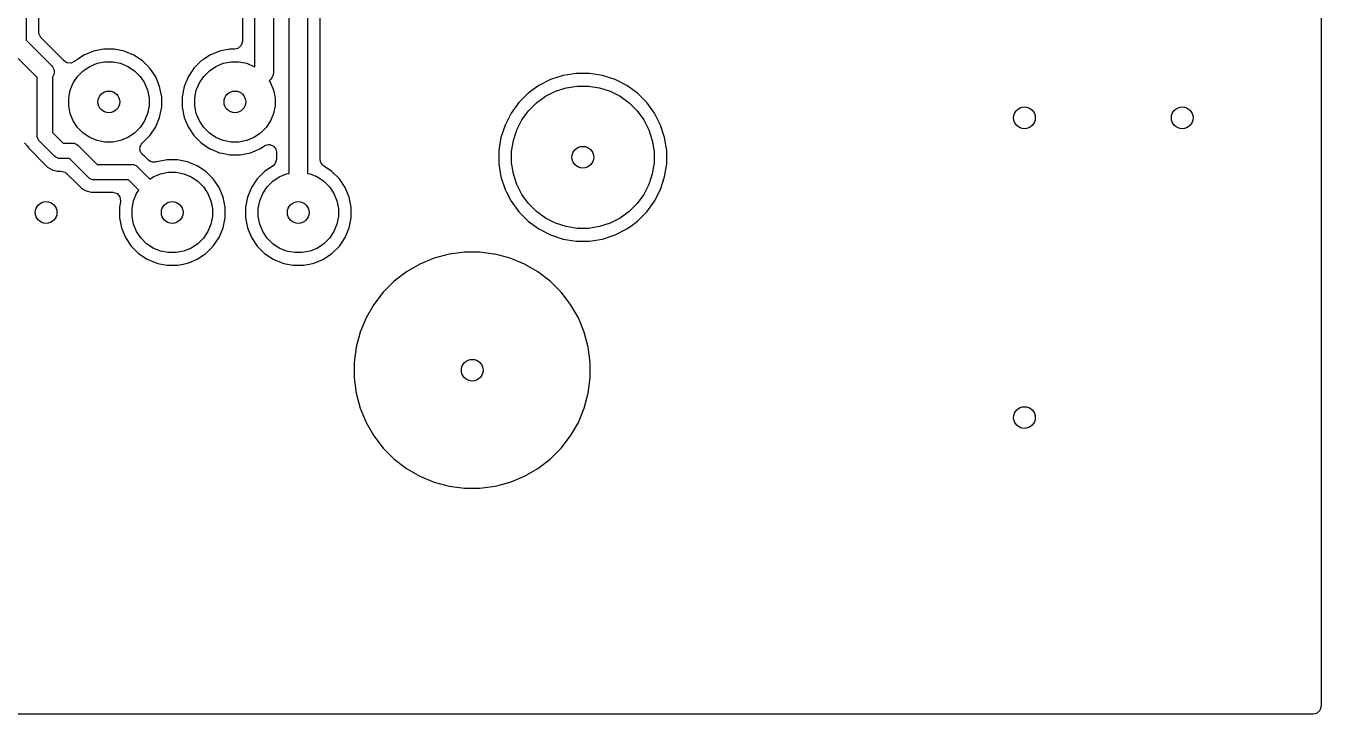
# Model space of a CAD drawing. Extents: x 0.01 to 1.59, y 0.01 to 1.99.
# Drawn here: x 0.767 to 1.588, y 0.012 to 0.448 of the extents above; entities that cross this region are included whole.
import ezdxf

# ---------------------------------------------------------------- set-up
doc = ezdxf.new("R2010")
doc.units = 0
doc.header["$MEASUREMENT"] = 0
doc.layers.add('BLACK', color=7, linetype='CONTINUOUS')

msp = doc.modelspace()

# ---------------------------------------------------------------- linework, layer by layer
at = {"layer": 'BLACK', "linetype": 'CONTINUOUS'}
for p, q in [((1.58801, 1.98305), (1.58801, 0.01695)), ((0.76732, 0.60897), (0.76732, 0.43914)), ((0.77522, 0.44446), (0.77522, 0.60365)), ((0.93386, 0.41858), (0.93386, 0.56346)), ((0.94567, 0.56591), (0.94567, 0.41858)), ((0.9122, 0.42229), (0.9122, 0.55449)), ((0.92402, 0.55694), (0.92402, 0.41858)), ((0.90431, 0.5496), (0.90431, 0.43852)), ((0.95356, 0.36922), (0.95356, 0.45469)), ((0.77533, 0.44341), (0.77522, 0.44446)), ((0.77667, 0.44096), (0.77533, 0.44341)), ((0.76732, 0.43914), (0.78331, 0.42315)), ((0.79018, 0.42745), (0.77667, 0.44096)), ((0.90352, 0.43584), (0.90141, 0.43401)), ((0.90431, 0.43852), (0.90352, 0.43584)), ((0.77421, 0.41555), (0.75724, 0.43252)), ((0.79043, 0.42701), (0.79018, 0.42745)), ((0.79018, 0.42745), (0.79018, 0.42745)), ((0.79076, 0.42652), (0.79043, 0.42701)), ((0.79972, 0.42701), (0.79834, 0.42609)), ((0.80382, 0.42975), (0.79972, 0.42701)), ((0.80992, 0.43228), (0.80382, 0.42975)), ((0.81639, 0.43356), (0.80992, 0.43228)), ((0.82298, 0.43356), (0.81639, 0.43356)), ((0.82945, 0.43228), (0.82298, 0.43356)), ((0.83555, 0.42975), (0.82945, 0.43228)), ((0.84103, 0.42609), (0.83555, 0.42975)), ((0.87964, 0.42701), (0.87826, 0.42609)), ((0.88375, 0.42975), (0.87964, 0.42701)), ((0.88984, 0.43228), (0.88375, 0.42975)), ((0.89631, 0.43356), (0.88984, 0.43228)), ((0.89935, 0.43356), (0.89631, 0.43356)), ((0.90141, 0.43401), (0.89935, 0.43356)), ((0.78331, 0.42315), (0.78404, 0.42226)), ((0.78404, 0.42226), (0.78493, 0.42013)), ((0.78493, 0.42013), (0.78493, 0.41782)), ((0.79299, 0.42484), (0.79076, 0.42652)), ((0.79578, 0.42464), (0.79299, 0.42484)), ((0.79815, 0.42594), (0.79578, 0.42464)), ((0.79816, 0.42594), (0.79815, 0.42593)), ((0.79815, 0.42593), (0.79815, 0.42594)), ((0.79823, 0.42598), (0.79816, 0.42594)), ((0.79834, 0.42609), (0.79823, 0.42598)), ((0.79834, 0.42609), (0.79834, 0.42609)), ((0.7999, 0.41631), (0.80345, 0.41986)), ((0.80345, 0.41986), (0.80762, 0.42265)), ((0.80762, 0.42265), (0.81226, 0.42457)), ((0.81226, 0.42457), (0.81718, 0.42555)), ((0.81718, 0.42555), (0.82219, 0.42555)), ((0.82219, 0.42555), (0.82711, 0.42457)), ((0.82711, 0.42457), (0.83175, 0.42265)), ((0.83175, 0.42265), (0.83592, 0.41986)), ((0.83592, 0.41986), (0.83947, 0.41631)), ((0.84569, 0.42142), (0.84103, 0.42609)), ((0.84936, 0.41594), (0.84569, 0.42142)), ((0.87291, 0.4204), (0.86993, 0.41594)), ((0.8736, 0.42142), (0.87291, 0.4204)), ((0.87826, 0.42609), (0.8736, 0.42142)), ((0.8736, 0.42142), (0.8736, 0.42142)), ((0.87826, 0.42609), (0.87826, 0.42609)), ((0.87982, 0.41631), (0.88337, 0.41986)), ((0.88337, 0.41986), (0.88754, 0.42265)), ((0.88754, 0.42265), (0.89218, 0.42457)), ((0.89218, 0.42457), (0.8971, 0.42555)), ((0.8971, 0.42555), (0.90211, 0.42555)), ((0.90211, 0.42555), (0.90703, 0.42457)), ((0.90703, 0.42457), (0.91167, 0.42265)), ((0.91167, 0.42265), (0.9122, 0.42229)), ((0.77421, 0.37867), (0.77421, 0.41555)), ((0.78493, 0.41782), (0.78406, 0.41572)), ((0.78406, 0.41572), (0.78406, 0.3807)), ((0.7952, 0.40751), (0.79712, 0.41214)), ((0.79712, 0.41214), (0.7999, 0.41631)), ((0.83947, 0.41631), (0.84225, 0.41214)), ((0.84225, 0.41214), (0.84417, 0.40751)), ((0.85188, 0.40985), (0.84936, 0.41594)), ((0.86926, 0.41431), (0.86741, 0.40985)), ((0.86993, 0.41594), (0.86926, 0.41431)), ((0.87512, 0.40751), (0.87704, 0.41214)), ((0.87704, 0.41214), (0.87982, 0.41631)), ((0.92229, 0.41441), (0.92131, 0.41343)), ((0.92131, 0.41343), (0.92218, 0.41214)), ((0.92218, 0.41214), (0.92409, 0.40751)), ((0.92302, 0.4153), (0.92229, 0.41441)), ((0.92368, 0.4169), (0.92302, 0.4153)), ((0.9239, 0.41743), (0.92368, 0.4169)), ((0.92402, 0.41858), (0.9239, 0.41743)), ((0.93386, 0.35479), (0.93386, 0.41858)), ((0.93386, 0.41858), (0.93386, 0.41858)), ((0.94567, 0.41858), (0.94567, 0.41858)), ((0.94567, 0.41858), (0.94567, 0.35479)), ((1.09221, 0.41051), (1.08544, 0.40559)), ((1.09967, 0.41431), (1.09221, 0.41051)), ((1.10763, 0.4169), (1.09967, 0.41431)), ((1.11589, 0.41821), (1.10763, 0.4169)), ((1.12426, 0.41821), (1.11589, 0.41821)), ((1.13253, 0.4169), (1.12426, 0.41821)), ((1.14049, 0.41431), (1.13253, 0.4169)), ((1.14795, 0.41051), (1.14049, 0.41431)), ((1.15472, 0.40559), (1.14795, 0.41051)), ((0.79422, 0.40259), (0.7952, 0.40751)), ((0.79422, 0.39757), (0.79422, 0.40259)), ((0.84417, 0.40751), (0.84515, 0.40259)), ((0.84515, 0.40259), (0.84515, 0.39757)), ((0.85317, 0.40338), (0.85188, 0.40985)), ((0.85317, 0.39678), (0.85317, 0.40338)), ((0.85317, 0.40338), (0.85317, 0.40338)), ((0.86741, 0.40985), (0.86612, 0.40338)), ((0.86612, 0.40338), (0.86612, 0.39678)), ((0.87414, 0.40259), (0.87512, 0.40751)), ((0.87414, 0.39757), (0.87414, 0.40259)), ((0.92409, 0.40751), (0.92507, 0.40259)), ((0.92507, 0.40259), (0.92507, 0.39757)), ((1.08544, 0.40559), (1.07952, 0.39968)), ((1.08544, 0.40559), (1.08544, 0.40559)), ((1.08544, 0.40559), (1.08544, 0.40559)), ((1.09067, 0.39947), (1.09642, 0.40364)), ((1.09642, 0.40364), (1.10275, 0.40687)), ((1.10275, 0.40687), (1.10951, 0.40906)), ((1.10951, 0.40906), (1.11653, 0.41018)), ((1.11653, 0.41018), (1.12363, 0.41018)), ((1.12363, 0.41018), (1.13065, 0.40906)), ((1.13065, 0.40906), (1.1374, 0.40687)), ((1.1374, 0.40687), (1.14374, 0.40364)), ((1.14374, 0.40364), (1.14948, 0.39947)), ((1.16063, 0.39968), (1.15472, 0.40559)), ((0.7952, 0.39265), (0.79422, 0.39757)), ((0.84515, 0.39757), (0.84417, 0.39265)), ((0.85188, 0.39031), (0.85317, 0.39678)), ((0.86612, 0.39678), (0.86741, 0.39031)), ((0.87512, 0.39265), (0.87414, 0.39757)), ((0.92507, 0.39757), (0.92409, 0.39265)), ((1.07952, 0.39968), (1.0746, 0.39291)), ((1.07952, 0.39968), (1.07952, 0.39968)), ((1.07952, 0.39968), (1.07952, 0.39968)), ((1.08147, 0.3887), (1.08565, 0.39444)), ((1.08565, 0.39444), (1.09067, 0.39947)), ((1.14948, 0.39947), (1.15451, 0.39444)), ((1.15451, 0.39444), (1.15868, 0.3887)), ((1.16555, 0.39291), (1.16063, 0.39968)), ((0.79712, 0.38802), (0.7952, 0.39265)), ((0.7999, 0.38384), (0.79712, 0.38802)), ((0.84225, 0.38802), (0.83947, 0.38384)), ((0.84417, 0.39265), (0.84225, 0.38802)), ((0.84936, 0.38422), (0.85188, 0.39031)), ((0.86741, 0.39031), (0.86993, 0.38422)), ((0.87704, 0.38802), (0.87512, 0.39265)), ((0.87982, 0.38384), (0.87704, 0.38802)), ((0.92218, 0.38802), (0.91939, 0.38384)), ((0.92409, 0.39265), (0.92218, 0.38802)), ((1.0746, 0.39291), (1.0708, 0.38545)), ((1.07825, 0.38237), (1.08147, 0.3887)), ((1.15868, 0.3887), (1.16191, 0.38237)), ((1.16935, 0.38545), (1.16555, 0.39291)), ((0.77431, 0.37771), (0.77421, 0.37867)), ((0.7744, 0.37749), (0.77431, 0.37771)), ((0.77431, 0.37771), (0.77431, 0.37771)), ((0.78406, 0.3807), (0.79076, 0.374)), ((0.80345, 0.3803), (0.7999, 0.38384)), ((0.80762, 0.37751), (0.80345, 0.3803)), ((0.83592, 0.3803), (0.83175, 0.37751)), ((0.83947, 0.38384), (0.83592, 0.3803)), ((0.84086, 0.3739), (0.84569, 0.37873)), ((0.84569, 0.37873), (0.84624, 0.37955)), ((0.84569, 0.37873), (0.84569, 0.37873)), ((0.84624, 0.37955), (0.84936, 0.38422)), ((0.86993, 0.38422), (0.8736, 0.37873)), ((0.8736, 0.37873), (0.8736, 0.37873)), ((0.8736, 0.37873), (0.87826, 0.37407)), ((0.88337, 0.3803), (0.87982, 0.38384)), ((0.88754, 0.37751), (0.88337, 0.3803)), ((0.91584, 0.3803), (0.91167, 0.37751)), ((0.91939, 0.38384), (0.91584, 0.3803)), ((1.0708, 0.38545), (1.06822, 0.37749)), ((1.07605, 0.37561), (1.07825, 0.38237)), ((1.16191, 0.38237), (1.1641, 0.37561)), ((1.17194, 0.37749), (1.16935, 0.38545)), ((0.76631, 0.37406), (0.768, 0.37232)), ((0.768, 0.37232), (0.76888, 0.3708)), ((0.76888, 0.3708), (0.76888, 0.3708)), ((0.76888, 0.3708), (0.78085, 0.35882)), ((0.77504, 0.37593), (0.7744, 0.37749)), ((0.77565, 0.37519), (0.77504, 0.37593)), ((0.77504, 0.37593), (0.77504, 0.37593)), ((0.78524, 0.3656), (0.77565, 0.37519)), ((0.79076, 0.374), (0.79672, 0.374)), ((0.79672, 0.374), (0.79768, 0.3739)), ((0.79768, 0.3739), (0.79768, 0.3739)), ((0.79768, 0.3739), (0.79813, 0.37372)), ((0.79813, 0.37372), (0.79946, 0.37317)), ((0.79946, 0.37317), (0.79946, 0.37317)), ((0.79946, 0.37317), (0.8002, 0.37256)), ((0.8002, 0.37256), (0.81225, 0.36051)), ((0.81226, 0.37559), (0.80762, 0.37751)), ((0.81718, 0.37461), (0.81226, 0.37559)), ((0.82219, 0.37461), (0.81718, 0.37461)), ((0.82711, 0.37559), (0.82219, 0.37461)), ((0.83175, 0.37751), (0.82711, 0.37559)), ((0.83935, 0.3708), (0.83954, 0.37129)), ((0.83952, 0.36992), (0.83935, 0.3708)), ((0.8395, 0.36903), (0.83952, 0.36992)), ((0.83954, 0.37129), (0.83956, 0.37182)), ((0.83956, 0.37182), (0.84005, 0.37256)), ((0.84005, 0.37256), (0.84039, 0.37339)), ((0.84039, 0.37339), (0.84087, 0.37389)), ((0.84087, 0.37389), (0.84086, 0.3739)), ((0.87826, 0.37407), (0.87826, 0.37407)), ((0.87826, 0.37407), (0.88375, 0.37041)), ((0.88375, 0.37041), (0.88375, 0.37041)), ((0.88375, 0.37041), (0.88375, 0.37041)), ((0.88375, 0.37041), (0.88492, 0.36992)), ((0.88492, 0.36992), (0.88984, 0.36788)), ((0.89218, 0.37559), (0.88754, 0.37751)), ((0.8971, 0.37461), (0.89218, 0.37559)), ((0.90211, 0.37461), (0.8971, 0.37461)), ((0.90703, 0.37559), (0.90211, 0.37461)), ((0.91167, 0.37751), (0.90703, 0.37559)), ((0.90937, 0.36788), (0.91547, 0.37041)), ((0.91547, 0.37041), (0.91825, 0.37226)), ((0.91825, 0.37226), (0.91864, 0.37239)), ((0.91864, 0.37239), (0.91894, 0.37265)), ((0.91894, 0.37265), (0.91995, 0.3728)), ((0.91995, 0.3728), (0.92092, 0.3731)), ((0.92092, 0.3731), (0.92131, 0.37299)), ((0.92131, 0.37299), (0.92171, 0.37305)), ((0.92171, 0.37305), (0.92263, 0.37263)), ((0.92263, 0.37263), (0.92361, 0.37236)), ((0.92361, 0.37236), (0.92388, 0.37206)), ((0.92388, 0.37206), (0.92425, 0.37189)), ((0.92425, 0.37189), (0.9248, 0.37103)), ((0.9248, 0.37103), (0.92548, 0.37028)), ((0.92548, 0.37028), (0.92558, 0.36982)), ((0.92558, 0.36982), (0.92576, 0.36954)), ((0.92576, 0.36954), (0.92596, 0.36814)), ((1.06822, 0.37749), (1.06691, 0.36922)), ((1.07494, 0.36859), (1.07605, 0.37561)), ((1.1641, 0.37561), (1.16521, 0.36859)), ((1.17325, 0.36922), (1.17194, 0.37749)), ((0.78599, 0.36498), (0.78524, 0.3656)), ((0.78724, 0.36446), (0.78599, 0.36498)), ((0.78599, 0.36498), (0.78599, 0.36498)), ((0.78776, 0.36425), (0.78724, 0.36446)), ((0.78872, 0.36416), (0.78776, 0.36425)), ((0.78776, 0.36425), (0.78776, 0.36425)), ((0.79469, 0.36416), (0.78872, 0.36416)), ((0.80673, 0.35211), (0.79469, 0.36416)), ((0.83977, 0.36857), (0.8395, 0.36903)), ((0.83988, 0.36805), (0.83977, 0.36857)), ((0.84049, 0.36741), (0.83988, 0.36805)), ((0.84096, 0.36664), (0.84049, 0.36741)), ((0.84135, 0.36629), (0.84096, 0.36664)), ((0.84212, 0.36585), (0.84135, 0.36629)), ((0.84477, 0.36319), (0.84212, 0.36585)), ((0.84487, 0.36311), (0.84477, 0.36319)), ((0.84506, 0.36301), (0.84487, 0.36311)), ((0.84604, 0.36232), (0.84506, 0.36301)), ((0.84669, 0.36221), (0.84604, 0.36232)), ((0.84731, 0.36191), (0.84669, 0.36221)), ((0.84806, 0.36199), (0.84731, 0.36191)), ((0.84879, 0.36186), (0.84806, 0.36199)), ((0.84942, 0.36213), (0.84879, 0.36186)), ((0.84983, 0.36218), (0.84942, 0.36213)), ((0.84984, 0.36213), (0.84983, 0.36218)), ((0.85008, 0.3622), (0.84984, 0.36213)), ((0.85654, 0.36348), (0.85008, 0.3622)), ((0.85008, 0.3622), (0.85008, 0.3622)), ((0.86314, 0.36348), (0.85654, 0.36348)), ((0.86961, 0.3622), (0.86314, 0.36348)), ((0.8757, 0.35967), (0.86961, 0.3622)), ((0.88984, 0.36788), (0.88984, 0.36788)), ((0.88984, 0.36788), (0.88984, 0.36788)), ((0.88984, 0.36788), (0.89149, 0.36755)), ((0.89149, 0.36755), (0.89631, 0.36659)), ((0.89631, 0.36659), (0.89631, 0.36659)), ((0.89631, 0.36659), (0.9029, 0.36659)), ((0.9029, 0.36659), (0.90612, 0.36723)), ((0.90612, 0.36723), (0.90937, 0.36788)), ((0.90937, 0.36788), (0.90937, 0.36788)), ((0.90937, 0.36788), (0.90937, 0.36788)), ((0.92596, 0.3637), (0.92518, 0.36102)), ((0.92596, 0.36814), (0.92596, 0.3637)), ((0.95356, 0.3637), (0.95356, 0.36922)), ((0.95376, 0.3623), (0.95356, 0.3637)), ((0.9539, 0.3621), (0.95376, 0.3623)), ((0.95398, 0.36172), (0.9539, 0.3621)), ((0.95468, 0.36088), (0.95398, 0.36172)), ((1.06691, 0.36922), (1.06691, 0.36085)), ((1.07494, 0.36149), (1.07494, 0.36859)), ((1.07605, 0.35447), (1.07494, 0.36149)), ((1.16521, 0.36149), (1.1641, 0.35447)), ((1.16521, 0.36859), (1.16521, 0.36149)), ((1.17325, 0.36085), (1.17325, 0.36922)), ((0.78085, 0.35882), (0.78086, 0.35882)), ((0.78086, 0.35882), (0.78378, 0.35713)), ((0.78378, 0.35713), (0.78378, 0.35713)), ((0.78378, 0.35713), (0.78378, 0.35713)), ((0.78378, 0.35713), (0.78704, 0.35626)), ((0.78704, 0.35626), (0.78936, 0.35626)), ((0.78936, 0.35626), (0.79204, 0.35547)), ((0.79204, 0.35547), (0.79287, 0.35481)), ((0.79287, 0.35481), (0.7998, 0.34788)), ((0.81225, 0.36051), (0.83425, 0.36051)), ((0.83425, 0.36051), (0.83521, 0.36042)), ((0.83521, 0.36042), (0.83521, 0.36042)), ((0.83521, 0.36042), (0.83573, 0.3602)), ((0.83573, 0.3602), (0.83699, 0.35968)), ((0.83699, 0.35968), (0.83699, 0.35968)), ((0.83699, 0.35968), (0.83773, 0.35907)), ((0.83773, 0.35907), (0.84565, 0.35115)), ((0.84778, 0.35257), (0.85241, 0.35449)), ((0.85241, 0.35449), (0.85733, 0.35547)), ((0.85733, 0.35547), (0.86235, 0.35547)), ((0.86235, 0.35547), (0.86727, 0.35449)), ((0.86727, 0.35449), (0.87191, 0.35257)), ((0.88119, 0.35601), (0.8757, 0.35967)), ((0.88585, 0.35134), (0.88119, 0.35601)), ((0.91842, 0.35601), (0.91376, 0.35135)), ((0.92376, 0.35958), (0.91842, 0.35601)), ((0.91842, 0.35601), (0.91842, 0.35601)), ((0.92518, 0.36102), (0.92376, 0.35958)), ((0.9277, 0.35257), (0.93234, 0.35449)), ((0.93234, 0.35449), (0.93386, 0.35479)), ((0.94567, 0.35479), (0.94719, 0.35449)), ((0.94719, 0.35449), (0.95183, 0.35257)), ((0.95528, 0.35995), (0.95468, 0.36088)), ((0.95556, 0.35982), (0.95528, 0.35995)), ((0.95577, 0.35958), (0.95556, 0.35982)), ((0.96111, 0.35601), (0.95577, 0.35958)), ((0.96577, 0.35134), (0.96111, 0.35601)), ((1.06691, 0.36085), (1.06822, 0.35259)), ((1.07825, 0.34771), (1.07605, 0.35447)), ((1.1641, 0.35447), (1.16191, 0.34771)), ((1.17194, 0.35259), (1.17325, 0.36085)), ((0.7998, 0.34788), (0.7998, 0.34788)), ((0.7998, 0.34788), (0.79995, 0.34772)), ((0.79995, 0.34772), (0.79995, 0.34772)), ((0.79995, 0.34772), (0.80234, 0.34534)), ((0.80234, 0.34534), (0.80356, 0.34463)), ((0.80748, 0.3515), (0.80673, 0.35211)), ((0.80925, 0.35076), (0.80748, 0.3515)), ((0.81021, 0.35067), (0.80925, 0.35076)), ((0.83221, 0.35067), (0.81021, 0.35067)), ((0.83869, 0.34419), (0.83221, 0.35067)), ((0.84565, 0.35115), (0.84778, 0.35257)), ((0.87191, 0.35257), (0.87608, 0.34978)), ((0.87608, 0.34978), (0.87962, 0.34623)), ((0.87962, 0.34623), (0.88241, 0.34206)), ((0.88952, 0.34586), (0.88585, 0.35134)), ((0.89204, 0.33977), (0.88952, 0.34586)), ((0.91009, 0.34586), (0.90917, 0.34365)), ((0.91375, 0.35134), (0.91009, 0.34586)), ((0.91376, 0.35135), (0.91375, 0.35134)), ((0.91719, 0.34206), (0.91998, 0.34623)), ((0.91998, 0.34623), (0.92353, 0.34978)), ((0.92353, 0.34978), (0.9277, 0.35257)), ((0.95183, 0.35257), (0.956, 0.34978)), ((0.956, 0.34978), (0.95955, 0.34623)), ((0.95955, 0.34623), (0.96233, 0.34206)), ((0.96944, 0.34586), (0.96577, 0.35134)), ((0.97196, 0.33977), (0.96944, 0.34586)), ((1.06822, 0.35259), (1.0708, 0.34463)), ((1.08147, 0.34138), (1.07825, 0.34771)), ((1.16191, 0.34771), (1.15868, 0.34138)), ((1.16935, 0.34463), (1.17194, 0.35259)), ((0.80356, 0.34463), (0.80394, 0.34441)), ((0.80394, 0.34441), (0.80394, 0.34441)), ((0.80394, 0.34441), (0.80526, 0.34365)), ((0.80526, 0.34365), (0.80526, 0.34365)), ((0.80526, 0.34365), (0.80852, 0.34278)), ((0.80852, 0.34278), (0.80852, 0.34278)), ((0.80852, 0.34278), (0.8122, 0.34278)), ((0.8122, 0.34278), (0.8122, 0.34278)), ((0.8122, 0.34278), (0.8222, 0.34278)), ((0.8222, 0.34278), (0.82488, 0.34199)), ((0.82488, 0.34199), (0.82671, 0.33988)), ((0.82706, 0.33685), (0.82636, 0.3333)), ((0.82671, 0.33988), (0.82711, 0.33711)), ((0.82711, 0.33711), (0.82706, 0.33685)), ((0.83438, 0.33251), (0.83535, 0.33743)), ((0.83535, 0.33743), (0.83727, 0.34206)), ((0.83727, 0.34206), (0.83869, 0.34419)), ((0.88241, 0.34206), (0.88433, 0.33743)), ((0.88433, 0.33743), (0.88531, 0.33251)), ((0.89333, 0.3333), (0.89204, 0.33977)), ((0.90757, 0.33977), (0.90628, 0.3333)), ((0.90917, 0.34365), (0.90757, 0.33977)), ((0.9143, 0.33251), (0.91528, 0.33743)), ((0.91528, 0.33743), (0.91719, 0.34206)), ((0.96233, 0.34206), (0.96425, 0.33743)), ((0.96425, 0.33743), (0.96523, 0.33251)), ((0.97325, 0.3333), (0.97196, 0.33977)), ((1.0708, 0.34463), (1.07175, 0.34278)), ((1.07175, 0.34278), (1.0746, 0.33717)), ((1.0746, 0.33717), (1.07952, 0.3304)), ((1.08565, 0.33564), (1.08147, 0.34138)), ((1.15868, 0.34138), (1.15451, 0.33564)), ((1.16063, 0.3304), (1.16555, 0.33717)), ((1.16555, 0.33717), (1.16935, 0.34463)), ((0.82636, 0.3333), (0.82636, 0.3267)), ((0.83438, 0.32749), (0.83438, 0.33251)), ((0.88531, 0.33251), (0.88531, 0.32749)), ((0.89333, 0.3267), (0.89333, 0.3333)), ((0.90628, 0.3333), (0.90628, 0.3267)), ((0.9143, 0.32749), (0.9143, 0.33251)), ((0.96523, 0.33251), (0.96523, 0.32749)), ((0.97325, 0.3267), (0.97325, 0.3333)), ((1.07952, 0.3304), (1.07952, 0.3304)), ((1.07952, 0.3304), (1.08544, 0.32448)), ((1.09067, 0.33061), (1.08565, 0.33564)), ((1.09642, 0.32644), (1.09067, 0.33061)), ((1.14948, 0.33061), (1.14374, 0.32644)), ((1.15451, 0.33564), (1.14948, 0.33061)), ((1.15472, 0.32448), (1.16063, 0.3304)), ((1.16063, 0.3304), (1.16063, 0.3304)), ((1.16063, 0.3304), (1.16063, 0.3304)), ((0.82636, 0.3267), (0.82765, 0.32023)), ((0.82765, 0.32023), (0.83017, 0.31414)), ((0.83535, 0.32257), (0.83438, 0.32749)), ((0.83727, 0.31794), (0.83535, 0.32257)), ((0.88433, 0.32257), (0.88241, 0.31794)), ((0.88531, 0.32749), (0.88433, 0.32257)), ((0.88952, 0.31414), (0.89204, 0.32023)), ((0.89204, 0.32023), (0.89333, 0.3267)), ((0.90628, 0.3267), (0.90757, 0.32023)), ((0.90757, 0.32023), (0.91009, 0.31414)), ((0.91528, 0.32257), (0.9143, 0.32749)), ((0.91719, 0.31794), (0.91528, 0.32257)), ((0.96425, 0.32257), (0.96233, 0.31794)), ((0.96523, 0.32749), (0.96425, 0.32257)), ((0.96944, 0.31414), (0.97196, 0.32023)), ((0.97196, 0.32023), (0.97325, 0.3267)), ((1.08544, 0.32448), (1.08544, 0.32448)), ((1.08544, 0.32448), (1.09221, 0.31956)), ((1.10275, 0.32321), (1.09642, 0.32644)), ((1.10951, 0.32101), (1.10275, 0.32321)), ((1.11653, 0.3199), (1.10951, 0.32101)), ((1.13065, 0.32101), (1.12363, 0.3199)), ((1.1374, 0.32321), (1.13065, 0.32101)), ((1.14374, 0.32644), (1.1374, 0.32321)), ((1.14795, 0.31956), (1.14886, 0.32023)), ((1.14886, 0.32023), (1.14962, 0.32078)), ((1.14962, 0.32078), (1.15472, 0.32448)), ((1.15472, 0.32448), (1.15472, 0.32448)), ((1.15472, 0.32448), (1.15472, 0.32448)), ((0.83017, 0.31414), (0.83383, 0.30866)), ((0.84006, 0.31377), (0.83727, 0.31794)), ((0.84361, 0.31022), (0.84006, 0.31377)), ((0.87962, 0.31377), (0.87608, 0.31022)), ((0.88241, 0.31794), (0.87962, 0.31377)), ((0.888, 0.31187), (0.88952, 0.31414)), ((0.91009, 0.31414), (0.91375, 0.30866)), ((0.91998, 0.31377), (0.91719, 0.31794)), ((0.92353, 0.31022), (0.91998, 0.31377)), ((0.95955, 0.31377), (0.956, 0.31022)), ((0.96233, 0.31794), (0.95955, 0.31377)), ((0.96792, 0.31187), (0.96944, 0.31414)), ((1.09221, 0.31956), (1.09967, 0.31577)), ((1.09967, 0.31577), (1.09967, 0.31577)), ((1.09967, 0.31577), (1.10763, 0.31318)), ((1.10763, 0.31318), (1.10763, 0.31318)), ((1.10763, 0.31318), (1.10763, 0.31318)), ((1.10763, 0.31318), (1.11589, 0.31187)), ((1.12363, 0.3199), (1.11653, 0.3199)), ((1.12426, 0.31187), (1.13253, 0.31318)), ((1.13253, 0.31318), (1.14049, 0.31577)), ((1.14049, 0.31577), (1.14795, 0.31956)), ((0.83383, 0.30866), (0.83383, 0.30865)), ((0.83383, 0.30865), (0.8385, 0.30399)), ((0.8385, 0.30399), (0.8385, 0.30399)), ((0.8385, 0.30399), (0.84398, 0.30033)), ((0.84778, 0.30743), (0.84361, 0.31022)), ((0.85241, 0.30551), (0.84778, 0.30743)), ((0.85733, 0.30453), (0.85241, 0.30551)), ((0.86235, 0.30453), (0.85733, 0.30453)), ((0.86727, 0.30551), (0.86235, 0.30453)), ((0.87191, 0.30743), (0.86727, 0.30551)), ((0.87608, 0.31022), (0.87191, 0.30743)), ((0.88052, 0.30354), (0.88119, 0.30399)), ((0.88119, 0.30399), (0.88585, 0.30865)), ((0.88119, 0.30399), (0.88119, 0.30399)), ((0.88585, 0.30866), (0.888, 0.31187)), ((0.88585, 0.30865), (0.88585, 0.30866)), ((0.91375, 0.30866), (0.91376, 0.30865)), ((0.91376, 0.30865), (0.91842, 0.30399)), ((0.91842, 0.30399), (0.91842, 0.30399)), ((0.91842, 0.30399), (0.9239, 0.30033)), ((0.9277, 0.30743), (0.92353, 0.31022)), ((0.93234, 0.30551), (0.9277, 0.30743)), ((0.93726, 0.30453), (0.93234, 0.30551)), ((0.94227, 0.30453), (0.93726, 0.30453)), ((0.94719, 0.30551), (0.94227, 0.30453)), ((0.95183, 0.30743), (0.94719, 0.30551)), ((0.956, 0.31022), (0.95183, 0.30743)), ((0.96044, 0.30354), (0.96111, 0.30399)), ((0.96111, 0.30399), (0.96577, 0.30865)), ((0.96111, 0.30399), (0.96111, 0.30399)), ((0.96577, 0.30866), (0.96792, 0.31187)), ((0.96577, 0.30865), (0.96577, 0.30866)), ((1.03878, 0.30399), (1.03537, 0.30354)), ((1.0451, 0.30482), (1.03878, 0.30399)), ((1.0549, 0.30482), (1.0451, 0.30482)), ((1.06369, 0.30367), (1.0549, 0.30482)), ((1.11589, 0.31187), (1.11589, 0.31187)), ((1.11589, 0.31187), (1.12426, 0.31187)), ((1.12426, 0.31187), (1.12426, 0.31187)), ((0.84398, 0.30033), (0.85008, 0.2978)), ((0.85008, 0.2978), (0.85008, 0.2978)), ((0.85008, 0.2978), (0.85008, 0.2978)), ((0.85008, 0.2978), (0.85173, 0.29747)), ((0.85173, 0.29747), (0.85654, 0.29652)), ((0.85654, 0.29652), (0.85654, 0.29652)), ((0.85654, 0.29652), (0.86314, 0.29652)), ((0.86314, 0.29652), (0.86683, 0.29725)), ((0.86683, 0.29725), (0.86961, 0.2978)), ((0.86961, 0.2978), (0.87139, 0.29854)), ((0.86961, 0.2978), (0.86961, 0.2978)), ((0.86961, 0.2978), (0.86961, 0.2978)), ((0.87139, 0.29854), (0.8757, 0.30033)), ((0.8757, 0.30033), (0.88052, 0.30354)), ((0.9239, 0.30033), (0.93, 0.2978)), ((0.93, 0.2978), (0.93, 0.2978)), ((0.93, 0.2978), (0.93, 0.2978)), ((0.93, 0.2978), (0.93165, 0.29747)), ((0.93165, 0.29747), (0.93647, 0.29652)), ((0.93647, 0.29652), (0.93647, 0.29652)), ((0.93647, 0.29652), (0.94306, 0.29652)), ((0.94306, 0.29652), (0.94676, 0.29725)), ((0.94676, 0.29725), (0.94953, 0.2978)), ((0.94953, 0.2978), (0.95132, 0.29854)), ((0.94953, 0.2978), (0.94953, 0.2978)), ((0.94953, 0.2978), (0.94953, 0.2978)), ((0.95132, 0.29854), (0.95562, 0.30033)), ((0.95562, 0.30033), (0.96044, 0.30354)), ((1.01684, 0.29725), (1.00834, 0.29235)), ((1.0259, 0.301), (1.01684, 0.29725)), ((1.01684, 0.29725), (1.01684, 0.29725)), ((1.01684, 0.29725), (1.01684, 0.29725)), ((1.03537, 0.30354), (1.0259, 0.301)), ((1.03537, 0.30354), (1.03537, 0.30354)), ((1.03537, 0.30354), (1.03537, 0.30354)), ((1.06463, 0.30354), (1.06369, 0.30367)), ((1.0741, 0.301), (1.06463, 0.30354)), ((1.06463, 0.30354), (1.06463, 0.30354)), ((1.06463, 0.30354), (1.06463, 0.30354)), ((1.08316, 0.29725), (1.0741, 0.301)), ((1.09166, 0.29235), (1.08316, 0.29725)), ((1.00834, 0.29235), (1.00056, 0.28638)), ((1.00834, 0.29235), (1.00834, 0.29235)), ((1.09944, 0.28638), (1.09166, 0.29235)), ((0.99362, 0.27944), (0.98765, 0.27166)), ((1.00056, 0.28638), (0.99362, 0.27944)), ((0.99362, 0.27944), (0.99362, 0.27944)), ((0.99362, 0.27944), (0.99362, 0.27944)), ((1.00056, 0.28638), (1.00056, 0.28638)), ((1.00056, 0.28638), (1.00056, 0.28638)), ((1.10638, 0.27944), (1.09944, 0.28638)), ((1.11235, 0.27166), (1.10638, 0.27944)), ((0.98765, 0.27166), (0.98275, 0.26316)), ((0.98765, 0.27166), (0.98765, 0.27166)), ((1.11725, 0.26316), (1.11235, 0.27166)), ((0.98275, 0.26316), (0.979, 0.2541)), ((0.98275, 0.26316), (0.98275, 0.26316)), ((0.98275, 0.26316), (0.98275, 0.26316)), ((1.121, 0.2541), (1.11725, 0.26316)), ((0.979, 0.2541), (0.97646, 0.24463)), ((0.979, 0.2541), (0.979, 0.2541)), ((0.979, 0.2541), (0.979, 0.2541)), ((1.12354, 0.24463), (1.121, 0.2541)), ((0.97646, 0.24463), (0.97518, 0.2349)), ((1.12482, 0.2349), (1.12354, 0.24463)), ((0.97518, 0.2349), (0.97518, 0.2251)), ((1.12482, 0.2251), (1.12482, 0.2349)), ((0.97518, 0.2251), (0.97646, 0.21537)), ((1.12354, 0.21537), (1.12482, 0.2251)), ((0.97646, 0.21537), (0.979, 0.2059)), ((1.121, 0.2059), (1.12354, 0.21537)), ((0.979, 0.2059), (0.979, 0.2059)), ((0.979, 0.2059), (0.98275, 0.19684)), ((1.11725, 0.19684), (1.121, 0.2059)), ((0.98275, 0.19684), (0.98275, 0.19684)), ((0.98275, 0.19684), (0.98765, 0.18834)), ((1.11235, 0.18834), (1.11725, 0.19684)), ((1.11725, 0.19684), (1.11725, 0.19684)), ((1.11725, 0.19684), (1.11725, 0.19684)), ((0.98765, 0.18834), (0.99362, 0.18056)), ((1.10638, 0.18056), (1.11235, 0.18834)), ((1.11235, 0.18834), (1.11235, 0.18834)), ((0.99362, 0.18056), (0.99362, 0.18056)), ((0.99362, 0.18056), (1.00056, 0.17362)), ((1.00056, 0.17362), (1.00056, 0.17362)), ((1.00056, 0.17362), (1.00834, 0.16765)), ((1.09166, 0.16765), (1.09944, 0.17362)), ((1.09944, 0.17362), (1.10638, 0.18056)), ((1.09944, 0.17362), (1.09944, 0.17362)), ((1.09944, 0.17362), (1.09944, 0.17362)), ((1.10638, 0.18056), (1.10638, 0.18056)), ((1.10638, 0.18056), (1.10638, 0.18056)), ((1.00834, 0.16765), (1.01684, 0.16275)), ((1.08316, 0.16275), (1.09166, 0.16765)), ((1.09166, 0.16765), (1.09166, 0.16765)), ((1.01684, 0.16275), (1.01684, 0.16275)), ((1.01684, 0.16275), (1.0259, 0.159)), ((1.0259, 0.159), (1.0259, 0.159)), ((1.0259, 0.159), (1.03537, 0.15646)), ((1.03537, 0.15646), (1.0451, 0.15518)), ((1.0549, 0.15518), (1.06463, 0.15646)), ((1.06463, 0.15646), (1.06717, 0.15714)), ((1.06717, 0.15714), (1.0741, 0.159)), ((1.0741, 0.159), (1.08316, 0.16275)), ((1.08316, 0.16275), (1.08316, 0.16275)), ((1.08316, 0.16275), (1.08316, 0.16275)), ((1.0451, 0.15518), (1.0451, 0.15518)), ((1.0451, 0.15518), (1.0549, 0.15518)), ((1.58801, 0.01695), (1.58722, 0.01427)), ((1.58305, 0.01199), (0.01695, 0.01199)), ((1.58511, 0.01244), (1.58305, 0.01199)), ((1.58722, 0.01427), (1.58511, 0.01244))]:
    msp.add_line(p, q, dxfattribs=at)
at = {"layer": 'BLACK'}
for centre in [(0.81969, 0.40008), (0.89961, 0.40008), (1.4, 0.39), (1.5, 0.39), (1.12008, 0.36504), (0.77992, 0.33), (0.85984, 0.33), (0.93976, 0.33), (1.05, 0.23), (1.4, 0.2)]:
    msp.add_circle(centre, 0.00689, dxfattribs=at)

doc.saveas('drawing.dxf')
